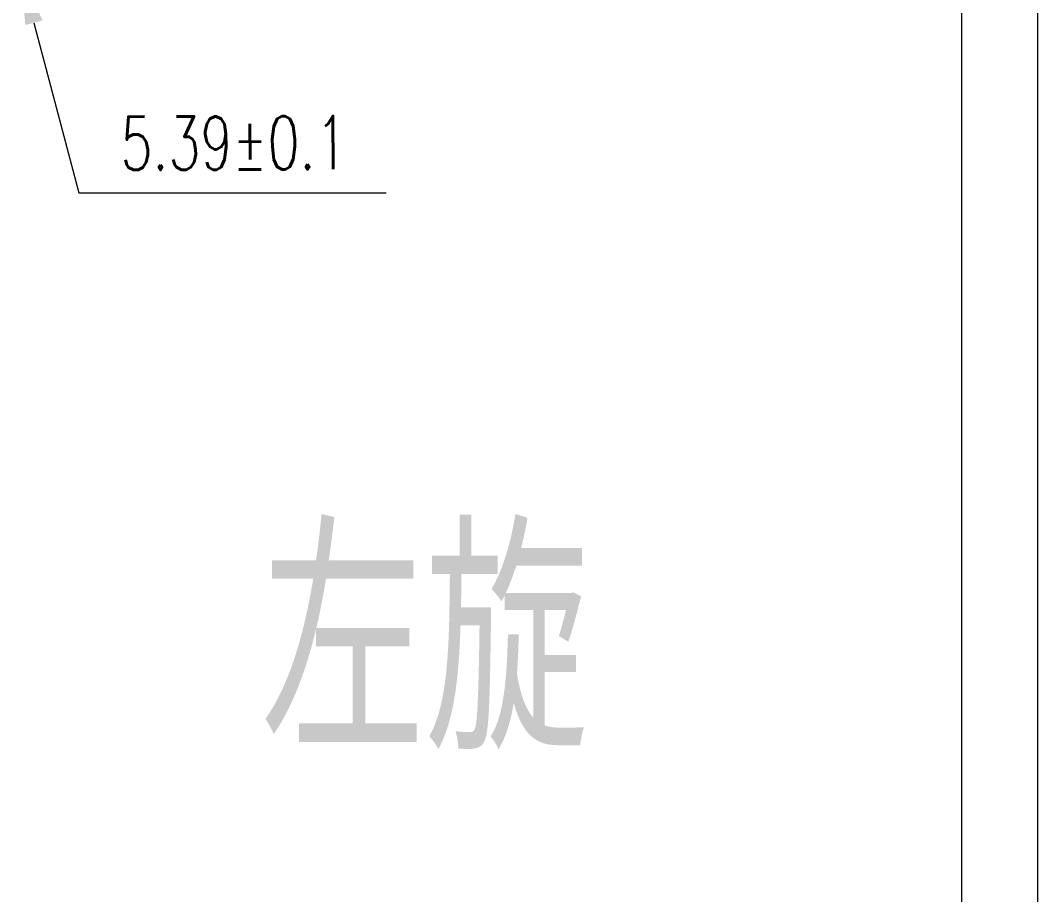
# Model space of a CAD drawing. Header units: inches. Extents: x 1737 to 2157, y 498 to 795.
# Drawn here: x 2089.8 to 2156.6, y 558.9 to 616.4 of the extents above; entities that cross this region are included whole.
import ezdxf

# ---------------------------------------------------------------- set-up
doc = ezdxf.new("R2010")
doc.units = ezdxf.units.IN
doc.header["$MEASUREMENT"] = 0
for name, color, linetype, lineweight in [('6文字层', 3, 'Continuous', 0), ('7标注层', 4, 'Continuous', 0), ('图框层', 7, 'Continuous', 0)]:
    doc.layers.add(name, color=color, linetype=linetype, lineweight=lineweight)
doc.styles.add('HCTC', font='ROMANS.SHX', dxfattribs={"width": 0.7, "bigfont": 'INTECAD.SHX'})

# ---------------------------------------------------------------- blocks, each defined once
blk = doc.blocks.new('首导叶12.5-54.7')
at = {"layer": '6文字层', "style": 'HCTC', "width": 0.7}
for tag, p in [('SP', (220.1, 275.253)), ('AG', (72.076, 232.741)), ('RLE2', (203.906, 196.52)), ('RLE1', (239.879, 195.057)), ('ALE', (80.452, 182.117)), ('AB', (103.738, 182.117)), ('RLE4', (203.906, 181.334)), ('RLE3', (239.879, 181.334)), ('A', (78.333, 153.486)), ('SQ', (220.107, 151.46)), ('叶型号', (215.938, 95.331))]:
    blk.add_attdef(tag, p, '', height=3.5, dxfattribs=at)
for tag, p, rotation in [('Δ', (228.796, 265.719), 330.09087), ('HG3', (192.177, 257.344), 90), ('HG4', (174.865, 241.525), 90), ('RG3', (98.777, 234.445), 319.97068), ('HG1', (43.936, 225.774), 90), ('HG2', (120.684, 225.135), 90), ('HG', (132.649, 223.032), 90), ('RG1', (60.064, 210.444), 39.6842), ('RG2', (102.246, 214.338), 319.97068), ('H', (33.912, 206.154), 90), ('HLEJ', (44.136, 182.992), 90), ('HLE', (132.649, 184.612), 90), ('L', (296.409, 155.469), 38.31029), ('安装角B', (316.087, 147.195), 330.73584), ('D1', (33.912, 145.855), 90), ('LP2', (283.354, 139.162), 35.51904), ('LP1', (286.709, 131.57), 37.43196), ('YH', (326.87, 108.005), 0.1775), ('菱形角', (64.281, 69.123), 99.94676), ('YD', (54.028, 66.628), 104.83754), ('B', (102.572, 66.048), 90), ('YS', (46.214, 61.104), 109.75706)]:
    blk.add_attdef(tag, p, '', height=3.5, rotation=rotation, dxfattribs=at)
blk = doc.blocks.new('ZwmFrameMain_A3^_^中文^_^landscape')
at = {"color": 7, "linetype": 'Continuous'}
blk.add_line((395, 292), (395, -5), dxfattribs=at)
at = {"color": 6, "linetype": 'Continuous'}
blk.add_line((390, 287), (390, 0), dxfattribs=at)

msp = doc.modelspace()

# ---------------------------------------------------------------- linework, layer by layer
at = {"layer": '7标注层', "color": 4}
msp.add_line((2090.671, 616.257), (2093.628, 605.085), dxfattribs=at)
msp.add_solid([(2090.107, 616.108), (2091.235, 616.406), (2089.776, 619.641)], dxfattribs=at)

# ---------------------------------------------------------------- texts
at = {"layer": '6文字层', "style": 'HCTC', "width": 0.7}
msp.add_text('左旋', height=14, dxfattribs=at).set_placement((2105.581, 568.496))

# ---------------------------------------------------------------- next in the draw order: block references
at = {"layer": '6文字层'}
ref = msp.add_blockref('首导叶12.5-54.7', (1769.494, 498.573), dxfattribs=at)
ref.add_attrib('YH', '5.39±0.1', (2096.365, 606.578), dxfattribs={"height": 3.5, "rotation": 0.1775, "style": 'HCTC', "width": 0.7})

# ---------------------------------------------------------------- next in the draw order: linework, layer by layer
at = {"layer": '7标注层'}
msp.add_line((2093.628, 605.085), (2113.816, 605.085), dxfattribs=at)

# ---------------------------------------------------------------- next in the draw order: block references
at = {"layer": '图框层'}
msp.add_blockref('ZwmFrameMain_A3^_^中文^_^landscape', (1761.624, 502.754), dxfattribs=at)

doc.saveas('drawing.dxf')
